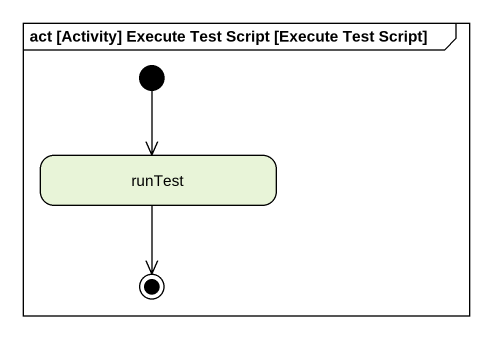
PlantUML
@startuml
mainframe act [Activity] Execute Test Script [Execute Test Script]
hide empty description
state runTest
[*] --> runTest
runTest --> [*]
@enduml
